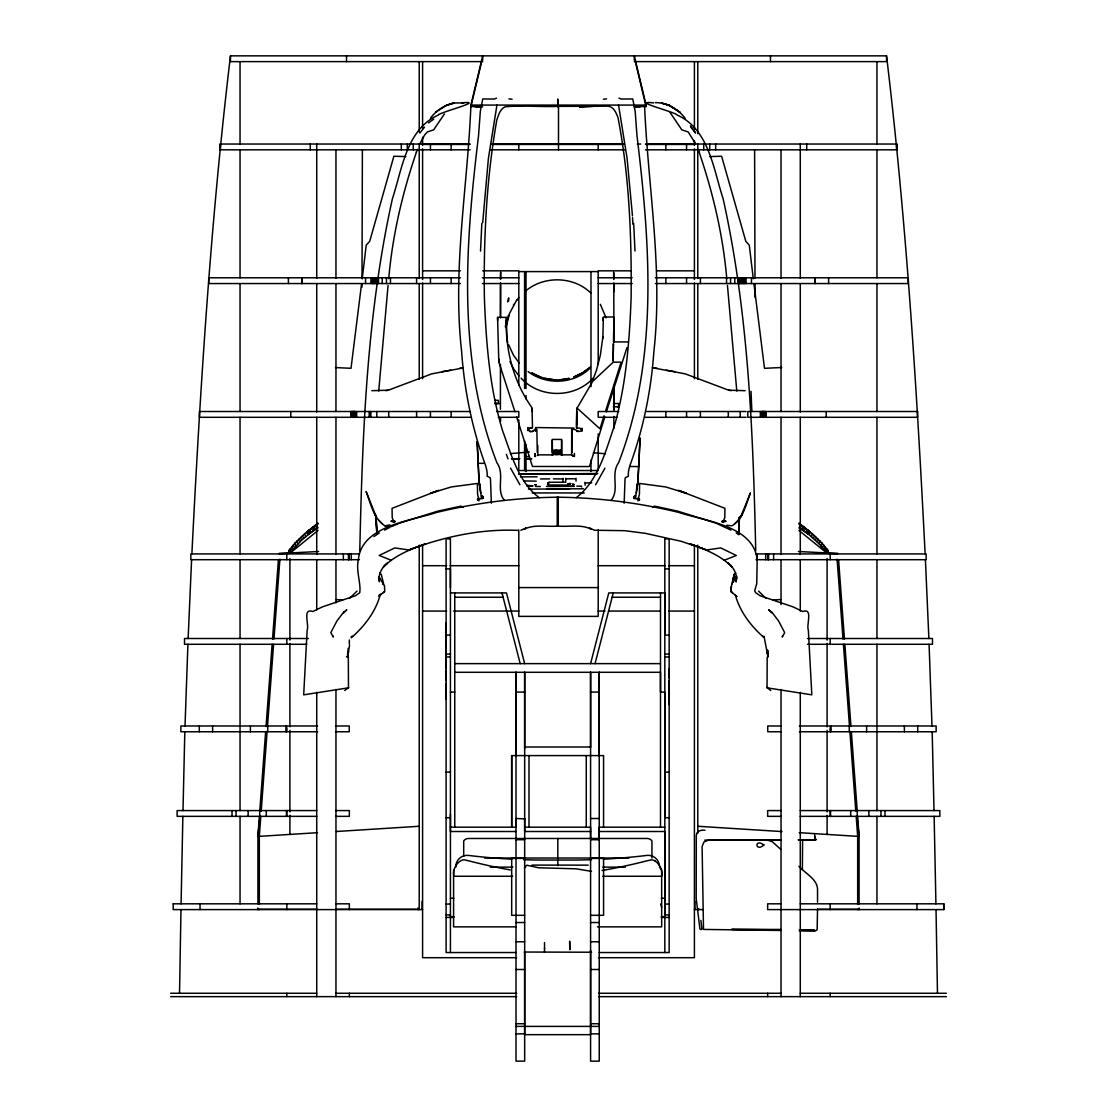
<?xml version="1.0" encoding="UTF-8"?>
<svg xmlns="http://www.w3.org/2000/svg" width="1117" height="1117" viewBox="0 0 1117 1117"><rect width="100%" height="100%" fill="white"/><g stroke="black" fill="none" stroke-linecap="round" stroke-linejoin="round"><path stroke-width="1.5" d="M446.088 680.588L446.102 670.87M446.102 668.58L446.102 622.727M450.43 917.434L450.43 916.638L453.879 916.638M450.43 814.307L450.43 831.509L516.012 831.509M450.43 952.536L450.43 568.874L446.102 568.874M454.759 827.18L454.759 592.918M500.402 409.213L500.458 364.337M500.514 317.731L500.556 284.947M511.684 755.595L511.684 827.18L511.684 755.595L603.571 755.595L603.571 827.18M516.012 840.068L516.012 672.294L516.012 755.581M524.669 952.061L524.669 1034.663L590.586 1034.663L590.586 950.33M524.669 748.641L524.669 672.294L524.669 831.509L590.586 831.509M664.824 827.18L599.243 827.18L599.243 1061.15L590.586 1061.15L590.586 672.294L590.586 747.105M599.243 755.79L599.243 672.308L599.243 839.705L590.586 839.705M660.496 827.18L660.496 672.294L454.759 672.294M669.153 817.714L664.824 817.714L664.824 692.093L660.496 692.093L660.496 592.918M664.824 917.071L664.824 831.509L599.243 831.509M669.153 704.59L669.167 680.588M669.153 668.58L669.167 677.977M859.085 903.821L859.085 835.991L857.633 816.345M520.857 530.254L526.051 528.048L524.264 529.207C534.54 523.943 547.148 527.196 558.277 526.023L558.277 497.205C517.353 497.568 476.54 502.776 436.761 512.41C411.056 520.955 361.391 525.562 358.334 559.994C355.806 570.578 361.098 583.13 359.772 592.708L355.443 595.738L322.492 606.852L312.774 611.516C302.079 607.592 309.423 625.087 307.147 630.142L303.684 694.844L348.476 687.821L348.322 657.229M361.978 287.167L361.992 283.69M362.006 278.468L362.383 149.818M500.458 317.507L500.528 282.796M500.542 279.32L500.737 272.199M524.669 747.008L590.586 747.008M571.611 454.047L571.709 428.788M572.086 452.273L572.183 429.612C575.534 427.546 580.561 435.658 582.055 428.216L581.999 431.288M767.854 657.131L767.882 650.541M586.257 827.18L586.257 755.595M802.383 869.501L802.592 839.858M581.762 429.947L579.891 428.118L576.567 428.02L576.763 408.152M508.64 301.073L508.682 297.89L507.621 301.883M736.047 581.734L736.689 577.084L736.047 581.734C737.625 574.445 733.687 567.366 727.977 563.024L732.11 566.961C720.507 555.358 704.827 549.145 689.622 543.728L705.455 549.508L680.923 541.228L645.361 533.34L624.766 530.687L594.649 530.254L589.455 528.048L591.242 529.207C580.966 523.943 568.358 527.196 557.229 526.023L557.229 497.205C598.167 497.568 638.966 502.776 678.759 512.41C704.45 520.955 754.115 525.562 757.172 559.994L756.74 583.758L754.673 590.879L755.734 592.708L760.063 595.738L793.014 606.852L802.732 611.516C813.441 607.592 806.083 625.087 808.359 630.142L811.822 694.844L767.03 687.821L767.184 657.229M576.609 424.949L576.763 411.182L576.567 428.02M544.496 952.089L544.538 948.138M359.772 550.751C362.48 432.963 366.753 314.156 392.402 198.77C402.05 169.505 406.406 129.223 438.297 115.065C438.883 112.496 486.984 100.293 461.824 102.89M557.76 106.883L557.802 99.287M603.166 320.397L603.222 317.465M179.53 993.264L180.968 909.601M602.859 338.353L603.362 317.074L613.568 316.935L613.945 320.453M181.08 903.821L182.867 816.345M182.993 810.579L184.822 731.761M613.456 341.9L614.001 317.507M637.709 498.489L634.302 498.21L635.741 495.962L637.961 481.287L640.069 438.171L637.961 481.287M636.508 489.944L638.002 481.232L636.313 492.876M482.698 60.178L482.698 55.85L470.913 105.082C467.66 187.209 452.287 269.043 461.628 351.534C464.337 390.405 472.156 428.788 485.546 465.412C486.607 468.903 487.501 472.547 487.124 476.233L490.154 477.671L490.489 479.305L491.368 503.222M185.017 725.98L187.921 644.286M188.131 638.505L191.593 559.701M738.63 533.954L739.384 517.059M480.533 251.018L481.832 223.414M191.873 553.92C200.278 387.613 210.652 221.236 230.465 55.85L886.535 55.85C906.348 221.236 916.722 387.613 925.127 553.92M738.658 533.996L739.468 517.283L738.574 534.205M482.698 222.632L488.422 158.265L496.939 105.11M378.719 391.09L388.074 285.38M347.61 656.74L348.197 648.418M731.09 587.179L730.811 591.256L731.719 584.233M259.367 816.345L257.915 835.991L257.915 903.821M259.758 811.165L265.651 731.761M266.028 726.608L272.143 644.286M272.534 639.106L278.426 559.701M260.806 816.345L259.326 836.354L259.326 904.365M261.196 811.137L267.131 731.188M267.522 725.98L273.581 644.3M273.972 639.078L279.906 559.142M731.09 587.221L730.755 591.41L732.11 592.568M388.73 278.622C392.486 235.478 402.441 192.934 416.459 152.01M496.507 98.128L494.3 99.036L482.753 98.952L480.338 111.211L478.523 135.841C465.384 244.218 456.811 358.752 496.897 462.717C505.317 474.39 495.529 489.623 504.353 500.29M259.675 819.627L257.915 835.991L259.326 836.354L317.493 832.682M505.54 327.449L506.224 320.593M574.403 454.87L573.58 456.308M624.152 503.222L625.017 479.305L625.352 477.671L628.382 476.233C628.005 472.547 628.913 468.903 629.974 465.412C643.35 428.788 651.169 390.405 653.878 351.534C663.079 269.546 648.153 188.173 644.593 106.548L643.197 105.682L639.357 106.925L634.442 106.869M383.983 592.038L378.789 596.408M361.559 283.858L351.017 368.317L335.477 367.563M362.215 278.789L366.222 245.195L369.685 241.356L393.882 156.24L405.876 156.575M349.579 645.249L347.708 655.93M602.887 336.901L600.332 355.276L596.576 370.006L592.345 381.26M505.456 326.513L506.28 320.733L506.378 322.715L505.889 321.752M507.146 322.953L509.547 313.374L516.626 300.194M634.498 496.73L634.302 498.461L633.674 497.973C636.802 493.588 633.171 496.493 634.302 498.503L639.413 498.908M637.961 500.905L639.441 493.937L639.594 483.452L665.76 486.956L686.592 493.351L679.96 490.908M348.043 654.003L348.616 651.211M549.089 481.888L548.461 484.973L567.939 485.071M634.777 495.711L633.716 497.777M506.127 327.183L506.811 324.07M505.833 327.099L508.486 315.399L508.486 316.265M636.564 488.311L637.612 483.633M481.315 106.534L470.913 106.534L481.916 60.583M470.913 106.548L472.309 105.682L476.163 106.925L482.698 106.855M380.087 595.166C375.577 612.032 364.002 626.693 351.171 637.877M590.586 663.638L608.779 592.918L664.824 592.918L664.824 635.098L669.153 635.098M595.054 663.638L613.247 592.918M782.528 636.006L782.235 637.067L784.692 632.641L778.577 620.954L771.847 612.144M736.634 575.967L733.171 582.32M589.608 466.124L604.8 416.906M604.074 415.789L599.941 428.788L577.098 408.11L592.736 381.302L613.275 362.159L621.122 362.159L605.623 410.916M606.377 411.908L626.986 347.582M798.962 530.421L827.097 553.32L828.018 550.513L821.944 543.016L812.38 533.786L799.032 523.231M800.023 525.297A68.291 32.211 18.5 0 1 803.863 527.573L807.493 529.947L806.572 532.753L802.914 530.393A68.291 32.211 18.5 0 0 799.088 528.118M798.404 551.505L838.113 553.557L827.097 553.32L819.25 543.965L809.294 534.792L810.23 531.971M811.445 536.593L812.38 533.786M813.511 538.422L814.461 535.615M815.508 540.265L816.457 537.445M817.421 542.108L818.37 539.302M819.25 543.965L820.199 541.159M820.995 545.836L821.944 543.016M822.657 547.707L823.592 544.887M824.22 549.578L825.17 546.758M825.7 551.449L826.65 548.629M827.097 553.32L828.046 550.499L825.365 548.321M750.317 493.1C745.919 504.702 743.322 518.497 732.152 525.786L726.72 525.297M750.317 493.142L740.627 517.129L742.596 513.904M635.112 497.596L635.741 495.962M416.362 152.149L417.576 149.287M478.858 498.699L477.699 499.997M552.273 440.238L552.315 455.345M585.168 482.949L591.703 482.823M604.953 468.149L595.57 484.792M420.02 143.548L424.488 135.171L427.322 131.946L433.675 129.837L444.44 113.906M652.537 507.453L654.408 506.113L677.74 511.153L715.648 523.035M347.359 656.88L346.549 656.81M722.867 522.03L724.793 517.799L724.933 508.319L678.27 490.279M393.84 522.463L394.762 521.164M516.892 300.222L518.833 297.499M513.443 305.053L513.974 304.313M611.153 500.29C619.991 489.623 610.189 474.39 618.609 462.717C658.709 358.752 650.122 244.218 636.997 135.841L635.168 111.211L632.753 98.952L621.206 99.036L619 98.128M317.968 523.231L304.62 533.786L295.056 543.016L288.954 550.499L289.903 553.32L318.038 530.421M318.596 551.505L278.887 553.557L289.903 553.32L301.492 540.265L317.563 527.084M393.603 522.323L394.608 520.969M419.922 133.007L424.53 127.143M343.659 612.144L336.929 620.954L330.814 632.641L333.271 637.067L332.978 636.006M524.432 867.979L526.791 865.2L538.771 867.797L576.107 868.803L591.493 871.358M430.352 118.29C436.077 110.695 444.552 104.761 454.033 103.085L446.228 105.445L453.697 102.987L463.75 102.89M514.951 411.768L498.824 361.964L497.568 317.368L506.378 317.368C505.024 349.398 513.345 381.511 532.013 407.775L532.502 427.588L529.374 428.411L527.922 430.617L527.88 427.546L528.453 430.143L530.673 431.637L533.367 431.106L534.764 429.319L536.872 429.375L537.263 452.273M734.944 523.566L738.169 520.299M798.362 839.886L815.703 839.83L814.656 834.916M349.537 598.377L356.993 591.116M525.646 290.965C543.951 275.466 573.789 276.136 590.907 293.115M589.846 368.401C573.552 384.346 546.031 385.337 528.076 371.542M593.183 378.132C574.627 398.532 539.637 398.532 521.081 378.132M477.559 499.802L478.369 499.09L477.406 499.271M291.635 548.321L288.954 550.499L289.903 553.32M344.762 690.515L348.672 687.43M478.369 499.09L477.699 499.606L478.509 498.992M317.954 523.356L312.467 527.531L313.388 530.338M313.444 530.296L317.549 527.182M518.358 530.407C481.385 528.662 444.538 536.635 410.051 549.508L425.884 543.728C410.679 549.145 394.999 555.358 383.396 566.961L387.543 563.024C381.819 567.366 377.895 574.445 379.459 581.734L378.817 577.084M428.579 122.898L433.675 119.198M316.977 525.297A68.291 32.211 -18.5 0 0 313.137 527.573L307.901 531.078L308.753 533.954L317.591 527.713M310.414 532.767L308.823 533.884L307.901 531.078L318.289 523.775M373.93 536.565L379.305 532.907M383.396 592.568L384.751 591.41L384.457 585.685L382.684 583.898L383.69 584.289L381.288 574.375L379.738 573.077M446.954 105.012L435.644 112.133L436.412 111.644M379.026 595.166L381.134 593.867M576.232 497.693C598.614 480.38 605.861 450.263 614.769 424.614C626.246 383.396 629.527 340.476 631.119 297.89C631.663 237.684 629.485 176.807 617.994 117.606C616.123 112.719 613.666 106.324 607.453 106.157C590.893 106.394 574.32 106.283 557.76 106.352C540.209 107.12 522.365 105.096 504.926 106.841C499.941 109.368 498.364 115.386 496.744 120.301C486.495 178.818 483.535 238.549 484.387 297.89C486.118 342.71 489.525 388.032 502.72 431.148C511.335 454.563 518.456 482.111 539.274 497.693M735.768 573.077L734.218 574.375L731.817 584.289M535.043 455.499L535.867 455.778M384.597 530.114L389.917 527.35M371.835 390.685L388.311 390.21L431.804 373.846L462.955 367.982M353 636.299L351.213 636.536M532.069 431.637L533.312 431.106M391.243 526.652L398.42 523.65M529.318 428.411L532.111 427.923M724.221 560.273L736.298 555.47L720.702 547.916L705.888 550.081M399.858 523.035L437.766 511.153L461.098 506.113L462.983 507.453M437.04 490.908L430.408 493.351L451.24 486.956L477.406 483.452L477.559 493.979L479.039 500.905M438.73 490.279L392.067 508.319L392.207 517.799L394.133 522.03M565.928 478.816L575.255 478.76M697.776 909.601L699.186 909.238L697.776 909.238M857.674 909.601L859.085 909.238L817.379 909.238M617.38 406.756L619.013 406.518M385.756 390.685L388.353 390.21M442.053 371.64L450.751 370.188M459.701 368.317L462.857 367.898M518.874 474.097L597.749 473.524M603.417 99.231L606.573 98.868M576.791 486.118L581.412 486.174L581.65 486.984M559.673 379.822L569.251 378.37C556.657 381.581 542.89 379.529 531.72 372.883L540.53 377.029M723.495 521.555L725.855 521.304L722.099 521.89M384.89 525.786L390.28 525.297L384.848 525.786C373.204 518.148 370.858 503.544 366.097 491.536L376.373 517.171L374.404 513.904M709.63 156.575L721.624 156.24L745.821 241.356L749.284 245.195L753.291 278.789M510.315 453.614L529.346 452.036M723.495 521.262L725.799 521.067L722.099 521.597M479.291 498.489L482.698 498.21L481.259 495.962L478.998 481.232L480.687 492.876M477.587 498.908L482.698 498.503C483.884 496.507 480.156 493.574 483.326 497.973L482.753 498.461L482.502 496.73M336.454 831.495L419.224 826.273M781.76 367.493L764.489 368.317L753.947 283.858M772.755 599.927L780.755 599.564M588.226 865.144L531.985 865.103M526.833 486.007L533.018 485.937L526.987 485.295M535.462 486.412L540.321 486.509M583.535 488.771L528.439 489.134M704.967 830.28C701.294 829.652 696.296 830.964 696.296 835.46L696.198 898.431L699.94 929.135L701.197 929.567L701.965 929.135L700.89 920.394M494.622 403.335L499.62 403.558M565.83 482.181L550.039 482.279M478.299 463.346L483.493 463.318M520.48 476.875L537.151 476.791M540.474 478.956L549.662 478.9M553.46 478.858L563.136 478.956M547.372 486.37L574.194 486.216M519.251 474.041L596.227 473.803M523.971 480.924L536.23 481.162M704.757 840.124L781.062 839.886L768.873 839.956M798.404 839.844L815.745 839.789M524.711 458.78L531.594 458.766M546.827 488.953L569.433 488.953M524.264 952.033L591.619 952.229M482.698 61.617L230.465 61.617L230.465 55.85M634.302 61.617L886.535 61.617L886.535 55.85M470.913 105.082L646.087 105.082L646.087 106.534L633.939 106.534M516.375 106.059L523.524 106.059M470.159 144.037L219.895 144.037L219.895 149.818L408.92 149.818M491.62 144.037L623.677 144.037M637.276 144.037L640.683 144.037M645.472 144.037L897.105 144.037L897.105 149.818L645.472 149.818M422.589 144.442L469.629 144.442M492.29 144.442L622.965 144.442M645.626 144.442L694.411 144.442M409.632 149.818L470.159 149.818M490.67 149.818L624.598 149.818M422.589 270.831L460.386 270.831M482.726 270.831L518.805 270.831L518.805 385.016M630.84 270.831L598.195 270.831L598.195 364.086M656.614 270.831L694.411 270.831M518.805 271.599L598.195 271.599M460.316 277.784L208.711 277.784L208.711 283.55L460.316 283.55M482.39 277.784L518.805 277.784M598.195 277.784L632.18 277.784M655.428 277.784L908.289 277.784L908.289 283.55L655.428 283.55M482.39 283.55L518.805 283.55M598.195 283.55L632.18 283.55M652.468 367.758L685.196 373.846L728.689 390.21L745.165 390.685M494.943 400.319L498.433 400.319L498.433 403.572L494.943 403.572M613.47 403.516L618.567 403.516L618.567 406.77L613.47 406.77M470.159 411.517L199.426 411.517L199.426 417.297L470.159 417.297M496.604 411.517L518.805 411.517L518.805 417.297L498.322 417.297M618.678 411.517L598.195 411.517L598.195 417.297L616.975 417.297M646.841 411.517L746.128 411.517M645.235 417.297L746.128 417.297M537.836 454.87L553.041 454.87M561.474 454.87L571.611 454.87L573.635 456.308M526.023 456.616L529.444 456.616M511.516 458.682L519.614 458.682M526.386 458.682L531.552 458.682M511.544 458.78L519.656 458.78M516.557 416.641L532.446 466.459L589.078 466.557M518.805 473.79L596.911 473.859M546.422 486.37L574.026 486.37M532.167 492.946L584.233 492.946M447.54 538.897L450.43 538.897M664.824 538.897L667.715 538.897M359.395 553.92L190.839 553.92L190.839 559.701L359.395 559.701M755.986 553.92L926.161 553.92L926.161 559.701L755.986 559.701M422.589 565.705L446.646 565.705M450.081 565.705L518.805 565.705M598.195 565.705L665.201 565.705M668.636 565.705L694.411 565.705M664.824 568.874L669.153 568.874M518.805 587.584L598.195 587.584M450.43 592.918L506.476 592.918L524.669 663.638M454.759 597.246L503.125 597.246M612.13 597.246L660.496 597.246M422.589 611.069L446.646 611.069M453.516 611.069L518.805 611.069M598.195 611.069L605.065 611.069M608.5 611.069L660.049 611.069M668.636 611.069L694.411 611.069M446.102 635.098L450.43 635.098M308.418 638.505L184.514 638.505L184.514 644.286L306.756 644.286M807.521 638.505L932.486 638.505L932.486 644.286L807.521 644.286M446.102 654.115L450.43 654.115M664.824 654.115L669.153 654.115M446.102 656.964L450.43 656.964M664.824 656.964L669.153 656.964M454.759 663.638L660.496 663.638M450.43 692.093L454.759 692.093M516.012 692.079L524.669 692.079M590.586 692.079L599.243 692.079M317.591 725.98L180.87 725.98L180.87 731.761L317.591 731.761M335.966 725.98L349.244 725.98L349.244 731.761L335.966 731.761M781.034 725.98L767.756 725.98L767.756 731.761L781.034 731.761M799.409 725.98L936.13 725.98L936.13 731.761L799.409 731.761M446.102 772.14L450.43 772.14M664.824 772.14L669.153 772.14M316.725 810.579L177.128 810.579L177.128 816.345L316.725 816.345M335.631 810.579L349.342 810.579L349.342 816.345L335.631 816.345M781.369 810.579L767.658 810.579L767.658 816.345L781.369 816.345M800.275 810.579L939.872 810.579L939.872 816.345L800.275 816.345M446.102 817.714L450.43 817.714M516.012 818.51L524.669 818.873M450.43 827.18L516.012 827.18L516.012 818.873M524.669 827.18L590.586 827.18L590.586 838.881M524.669 839.705L516.012 839.705L516.012 1061.15L524.669 1061.15L524.669 818.51M484.61 858.024L628.983 858.024M524.669 858.401L511.684 858.401L511.684 915.312L524.669 915.312M590.586 858.401L603.571 858.401L603.571 915.312L590.586 915.312M490.377 867.141L512.857 867.141M602.831 867.141L625.352 867.141M453.586 876.259L512.619 876.259M602.817 876.273L661.669 876.259A15.289 15.289 0 0 0 655.134 861.053M450.43 898.277L453.865 898.277M661.39 898.277L664.824 898.277M173.177 903.821L316.725 903.821M335.672 903.821L349.342 903.821L349.342 909.601M781.328 903.821L767.658 903.821L767.658 909.601L943.823 909.601L943.823 903.821L800.275 903.821M446.102 904.072L450.43 904.072M664.824 904.072L669.153 904.072M317.005 909.238L257.915 909.238L259.326 909.601M336.119 909.238L419.224 909.238M422.589 909.601L173.177 909.601L173.233 903.821M694.411 909.601L702.998 909.601M446.102 914.935L450.43 914.935M664.824 914.935L669.153 914.935M661.376 916.638L664.824 916.638M446.102 917.434L453.879 917.434M661.376 917.434L669.153 917.434M516.012 922.53L524.669 922.53M590.586 922.53L599.243 922.53M515.9 926.859L453.586 926.859L453.586 869.696M597.427 926.859L661.669 926.859L661.669 869.696L659.449 867.141M516.012 941.757L524.669 941.757M590.586 941.757L599.243 941.757M516.012 952.536L446.102 952.536L446.102 538.687M599.243 952.536L669.153 952.536L669.153 538.687M516.682 957.702L422.589 957.702L422.589 545.152M598.572 957.702L694.411 957.702L694.411 545.152M516.012 969.5L524.669 969.5M590.586 969.5L599.243 969.5M170.636 993.264L316.725 993.264M335.966 993.264L516.668 993.264M598.586 993.264L781.034 993.264M800.275 993.264L946.364 993.264M170.636 996.643L516.668 996.643M598.586 996.643L946.364 996.643M516.012 1023.731L524.669 1023.731M590.586 1023.731L599.243 1023.731M516.012 1026.397L599.243 1026.397M516.012 1033.867L524.669 1033.867M590.586 1033.867L599.243 1033.867M627.419 341.956L613.903 341.9L613.778 282.95M630.058 466.515L638.701 466.543M780.671 929.861L731.649 929.372L780.671 929.456M799.353 930.07L814.642 930.238L799.353 929.889M780.657 930.461L703.501 929.414L702.104 846.421L704.031 841.897L708.653 840.082L767.784 840.263L772.308 841.715L780.769 849.381M799.395 930.894L814.74 931.243L817.141 929.847L817.532 909.238M336.343 599.634L342.751 599.927M655.414 102.652C667.114 102.359 678.242 109.159 685.154 118.29M697.776 826.273L782.012 831.579M799.2 832.668L857.674 836.354L859.085 835.991L857.325 819.627M394.901 521.597L391.201 521.067L393.505 521.262M593.378 452.748L605.484 453.767M394.901 521.89L391.145 521.304L393.505 521.555M554.632 379.822L544.998 378.37M762.604 636.341L764.293 636.536M508.933 98.868L512.103 99.231M652.565 367.688L657.299 368.317M639.594 499.271L638.631 499.09L639.441 499.802M409.618 550.081L394.804 547.916L379.222 555.47L391.285 560.273M666.249 370.188L674.947 371.64M653.682 102.89C628.522 100.293 676.623 112.496 677.209 115.065C709.1 129.223 713.456 169.505 723.118 198.77C748.767 314.156 753.04 432.963 755.734 550.751M728.689 390.21L731.244 390.685M417.814 909.238L419.224 909.601L419.224 545.152M717.086 523.65L730.909 530.114M576.609 431.106L577.866 431.637M529.416 431.106L530.673 431.637M655.134 861.053L654.073 860.453A7.177 7.177 0 0 0 651.127 859.825L644.3 861.472A544.188 544.188 0 0 1 602.049 870.492M731.44 591.982L732.543 592.708M736.731 596.408L731.342 591.884M736.201 532.907L738.896 534.736M798.711 523.775L809.197 531.133L808.247 533.954L809.294 534.792M799.409 527.713L808.247 533.954L809.099 531.078L807.493 529.947M806.586 532.767L808.177 533.884L799.437 527.084M799.046 523.356L804.533 527.531L803.612 530.338L799.451 527.182M638.491 498.992L639.301 499.606L638.631 499.09M766.848 687.43L770.744 690.515M639.301 499.997L638.142 498.699M600.332 304.313L606.112 317.898M798.948 866.331C805.05 873.257 816.946 878.884 817.532 888.853L817.532 902.285M736.829 596.464L735.433 595.166C739.929 612.032 751.504 626.693 764.335 637.877L767.812 655.93M758.527 591.116L765.983 598.377M378.831 520.257L382.056 523.566M690.976 127.143L695.598 133.007L690.39 125.788M519 375.898L513.401 368.554L509.966 361.475M722.392 520.969L723.397 522.323M483.284 497.777L482.223 495.669M382.349 582.32L379.124 576.833M519.154 362.955L513.541 355.332L508.64 344.79M670.13 112.566L681.831 129.837L688.184 131.946L695.5 143.548M722.238 521.164L723.16 522.463M519.936 484.792L510.553 468.149M613.568 272.199L613.764 279.487M572.086 455.345L574.403 456.602L574.403 453.516M697.93 149.287L699.158 152.149M814.684 836.912L815.703 839.733M506.392 454.382L507.984 458.905M481.259 495.962L481.832 497.596M699.06 152.01C713.079 192.934 723.02 235.478 726.776 278.622M306.77 531.971L307.706 534.792M304.62 533.786L305.555 536.593M302.539 535.615L303.489 538.422M300.543 537.445L301.492 540.265M298.63 539.302L299.579 542.108M296.801 541.159L297.75 543.965M295.056 543.016L296.005 545.836M293.408 544.887L294.343 547.707M291.83 546.758L292.78 549.578M290.35 548.629L291.3 551.449M478.467 498.559L478.704 499.271M309.507 529.947L310.428 532.753L314.086 530.393A68.291 32.211 -18.5 0 1 317.912 528.118M660.706 903.974L661.669 907.283M502.287 593.993L502.008 592.918L520.201 663.638M646.087 105.082L634.302 55.85L634.302 60.178M635.084 60.583L646.087 106.534M477.099 441.62L479.039 481.287L480.492 489.944M479.388 483.633L480.436 488.352M766.89 651.211L767.463 654.003M573.915 428.076L535.713 427.546L535.434 431.288M507.048 339.359L507.718 342.724M618.567 105.11L627.084 158.265L632.473 215.804M727.446 285.38L736.801 391.09M838.574 559.701L844.466 639.106M844.857 644.286L850.972 726.608M851.349 731.761L857.242 811.165M837.094 559.142L843.028 639.078M843.419 644.3L849.478 725.98M849.869 731.188L855.804 811.137M856.194 816.345L857.674 836.354L857.674 904.365M767.435 650.094L767.896 656.74M613.75 320.97L613.847 322.715M632.557 217.508L632.906 224.335M375.982 515.677L376.932 534.205M375.954 515.607L376.848 533.996M925.407 559.701L928.869 638.505M633.674 223.414L634.973 251.018M477.182 441.662L479.039 481.287M376.052 515.37L376.876 533.954M751.015 391.271L751.853 411.335M929.079 644.286L931.983 725.98M497.568 317.465L497.665 320.453M506.811 336.901L506.895 339.987L506.378 317.465M498.727 358.892L498.824 361.964M934.007 810.579L932.178 731.761M934.133 816.345L935.92 903.821M936.032 909.601L937.47 993.264M557.76 106.059L557.704 99.287M532.25 408.585L532.306 411.67M500.542 417.772L500.598 421.193M535.085 456.476L535.043 453.516L535.043 456.546M590.586 818.51L599.243 818.51M537.766 445.376L537.822 455.568M552.315 452.273L552.273 439.428L561.697 439.428L561.697 455.345M347.638 653.64L347.652 657.131M754.617 149.818L754.994 278.468M755.008 283.69L755.05 297.597M613.75 284.989L613.764 291.914M613.792 331.777L613.805 342.165M613.847 409.744L613.833 385.491L613.847 411.321M446.088 683.464L446.102 698.991M943.767 903.821L943.767 909.601M917.713 725.98L917.713 731.761M916.959 903.821L916.959 909.601M904.379 725.98L904.379 731.761M896.602 144.037L896.602 149.818M884.985 810.579L884.985 816.345M880.936 810.579L880.936 816.345M876.957 61.617L876.957 144.037M876.957 149.818L876.957 277.784M876.957 283.55L876.957 411.517M876.957 417.297L876.957 553.92M876.957 559.701L876.957 638.505M876.957 644.286L876.957 810.579M876.957 816.345L876.957 903.821M868.858 810.579L868.858 816.345M866.61 725.98L866.61 731.761M859.085 908.079L859.085 909.601M857.27 810.579L857.27 816.345M850.707 810.579L850.707 816.345M849.255 725.98L849.255 731.761M830.559 810.579L830.559 816.345M830.196 553.92L830.196 559.701M830.196 638.505L830.196 644.286M830.14 810.579L830.14 816.345M830.196 903.821L830.196 909.601M830.196 993.264L830.196 996.643M828.605 277.784L828.605 283.55M827.097 558.528L827.097 640.083M827.097 643.546L827.097 726.846M827.097 730.309L827.097 811.864M827.097 815.34L827.097 834.427M826.231 411.517L826.231 417.297M815.242 277.784L815.242 283.55M814.879 277.784L814.879 283.55M806.725 144.037L806.725 149.818M800.275 144.037L800.275 278.342M800.275 283.55L800.275 412.089M800.275 417.297L800.275 554.493M800.275 559.701L800.275 611.097M800.275 692.317L800.275 996.643M781.034 149.818L781.034 278.342M781.034 283.55L781.034 411.517M781.034 417.297L781.034 554.493M781.034 559.701L781.034 604.576M781.034 689.482L781.034 996.643M773.634 553.92L773.634 559.701M770.479 55.85L770.479 61.617M768.552 553.92L768.552 559.701M767.896 553.92L767.896 559.701M767.658 993.264L767.658 996.643M766.136 411.517L766.136 417.297M765.536 411.517L765.536 417.297M765.717 553.92L765.717 559.701M764.963 411.517L764.963 417.297M764.433 411.517L764.433 417.297M763.944 411.517L763.944 417.297M763.511 411.517L763.511 417.297M763.12 411.517L763.12 417.297M762.799 411.517L762.799 417.297M762.548 411.517L762.548 417.297M762.352 411.517L762.352 417.297M762.227 411.517L762.185 417.297M760.342 411.517L760.342 417.297M756.991 553.92L756.991 559.701M751.462 277.784L751.462 283.55M746.044 277.784L746.044 283.55M744.662 277.784L744.662 283.55M744.034 277.784L744.034 283.55M743.28 277.784L743.28 283.55M742.428 277.784L742.428 283.55M741.479 277.784L741.479 283.55M740.487 277.784L740.487 283.55M740.236 411.517L740.236 417.297M738.491 277.784L738.491 283.55M734.791 277.784L734.791 283.55M730.56 277.784L730.56 283.55M728.298 411.517L728.298 417.297M726.539 277.784L726.539 283.55M715.69 144.037L715.69 149.818M709.7 144.037L709.7 149.818M703.738 144.037L703.738 149.818M700.401 277.784L700.401 283.55M700.401 411.517L700.401 417.297M697.776 61.617L697.776 133.747M697.776 144.037L697.776 278.496M697.776 283.69L697.776 379.361M697.776 545.152L697.776 833.212M694.914 901.349L694.914 909.001M694.411 61.617L694.411 129.656M694.411 140.616L694.411 145.364M694.411 148.854L694.411 279.529M694.411 283.006L694.411 378.747M686.564 144.037L686.564 149.818M686.564 277.784L686.564 283.55M686.564 411.517L686.564 417.297M665.844 144.037L665.844 149.818M665.844 277.784L665.844 283.55M665.844 411.517L665.844 417.297M664.824 538.687L664.824 952.536M651.937 858.024L651.937 840.892A6.018 6.018 0 0 0 647.12 838.476L468.512 838.476A6.018 6.018 0 0 0 463.695 840.892L463.695 856.39M613.847 416.446L613.847 428.411M613.75 272.576L613.75 278.789M598.195 144.037L598.195 149.818M598.195 433.885L598.195 470.522L518.805 470.522L518.805 419.922M598.195 529.961L598.195 616.375L518.805 616.375L518.805 529.961M590.977 271.599L590.977 386.761M590.977 460.05L590.977 471.514M585.113 482.376L585.113 485.253M576.023 478.23L576.023 481.12M565.733 478.285L565.733 481.162M562.982 478.327L562.982 481.218M561.558 440.335L561.558 455.066M558.5 106.478L558.5 149.818M557.816 838.476L557.816 865.689M544.538 942.553L544.538 948.766M528.997 755.595L528.997 827.18M526.023 271.599L526.023 388.507M526.023 395.488L526.023 398.978M526.023 444.357L526.023 471.514M524.585 271.599L524.585 388.507M524.585 440.866L524.585 470.522M518.805 144.037L518.805 149.818M500.556 272.38L500.556 278.664M451.156 144.037L451.156 149.818M451.156 277.784L451.156 283.55M451.156 411.517L451.156 417.297M450.43 538.687L450.43 587.598M430.436 144.037L430.436 149.818M430.436 277.784L430.436 283.55M430.436 411.517L430.436 417.297M422.589 61.617L422.589 127.91M422.589 137.182L422.589 145.364M422.589 148.854L422.589 279.529M422.589 283.006L422.589 378.747M422.086 901.349L422.086 909.001M419.224 61.617L419.224 132.029M419.224 144.037L419.224 278.496M419.224 283.69L419.224 379.361M417.814 908.079L417.814 909.601M416.599 277.784L416.599 283.55M416.599 411.517L416.599 417.297M413.262 144.037L413.262 149.818M407.3 144.037L407.3 149.818M401.31 144.037L401.31 149.818M390.461 277.784L390.461 283.55M388.702 411.517L388.702 417.297M386.44 277.784L386.44 283.55M382.209 277.784L382.209 283.55M378.509 277.784L378.509 283.55M377.588 277.784L377.518 283.55M376.764 411.517L376.764 417.297M376.513 277.784L376.513 283.55M375.521 277.784L375.521 283.55M374.572 277.784L374.572 283.55M373.72 277.784L373.72 283.55M372.966 277.784L372.966 283.55M372.338 277.784L372.338 283.55M370.956 277.784L370.956 283.55M370.872 411.517L370.872 417.297M370.034 411.517L370.034 417.297M369.196 411.517L369.196 417.297M365.538 277.784L365.538 283.55M356.658 411.517L356.658 417.297M354.829 411.517L354.815 417.297L354.647 411.517M354.452 411.517L354.452 417.297M354.201 411.517L354.201 417.297M353.88 411.517L353.88 417.297M353.489 411.517L353.489 417.297M353.056 411.517L353.056 417.297M352.567 411.517L352.567 417.297M352.037 411.517L352.037 417.297M351.464 411.517L351.464 417.297M351.283 553.92L351.283 559.701M350.864 411.517L350.864 417.297M349.342 639.957L349.342 644.286M349.342 993.264L349.342 996.643M349.104 553.92L349.104 559.701M348.448 553.92L348.448 559.701M346.521 55.85L346.521 61.617M343.366 553.92L343.366 559.701M335.966 149.818L335.966 278.342M335.966 283.55L335.966 411.517M335.966 417.297L335.966 554.493M335.966 559.701L335.966 602.845M335.966 689.482L335.966 996.643M316.725 144.037L316.725 278.342M316.725 283.55L316.725 412.089M316.725 417.297L316.725 554.493M316.725 559.701L316.725 609.756M316.725 692.317L316.725 996.643M310.275 144.037L310.275 149.818M302.121 277.784L302.121 283.55M301.758 277.784L301.758 283.55M290.769 411.517L290.769 417.297M289.903 558.528L289.903 640.083M289.903 643.546L289.903 726.846M289.903 730.309L289.903 811.864M289.903 815.34L289.903 834.427M288.395 277.784L288.395 283.55M286.86 810.579L286.86 816.345M286.804 553.92L286.804 559.701M286.804 638.505L286.804 644.286M286.804 903.821L286.804 909.601M286.804 993.264L286.804 996.643M286.441 810.579L286.441 816.345M267.745 725.98L267.745 731.761M266.293 810.579L266.293 816.345M259.73 810.579L259.73 816.345M257.915 908.079L257.915 909.601M250.39 725.98L250.39 731.761M248.142 810.579L248.142 816.345M240.043 61.617L240.043 144.037M240.043 149.818L240.043 277.784M240.043 283.55L240.043 411.517M240.043 417.297L240.043 553.92M240.043 559.701L240.043 638.505M240.043 644.286L240.043 810.579M240.043 816.345L240.043 903.821M236.064 810.579L236.064 816.345M232.015 810.579L232.015 816.345M220.398 144.037L220.398 149.818M212.621 725.98L212.621 731.761M200.041 903.821L200.041 909.601M199.287 725.98L199.287 731.761M510.232 869.92A544.188 544.188 0 0 1 471.137 861.444L464.323 859.797A7.177 7.177 0 0 0 461.363 860.439L460.302 861.025A15.303 15.303 0 0 0 453.781 876.259M455.806 867.141A11.324 11.324 0 0 1 468.484 855.413L472.714 855.929A635.433 635.433 0 0 0 511.795 859.182M659.407 865.507A11.324 11.324 0 0 0 646.771 855.413L642.54 855.929A635.433 635.433 0 0 1 603.459 859.182M591.535 859.699A635.433 635.433 0 0 1 565.956 860.034L549.299 860.034A635.433 635.433 0 0 1 523.719 859.699M613.415 344.259L613.135 361.154L613.415 343.547L613.415 344.259M556.545 450.207L556.545 454.675L557.467 454.675L557.467 450.207L556.545 450.207M548.126 482.712L548.168 484.206L548.126 482.712M554.102 454.102L553.138 454.675L553.083 450.207L554.046 450.207L554.102 454.102M559.24 454.102L558.277 454.675L558.235 450.207L559.198 450.207L559.24 454.102M734.218 574.375L732.584 582.557L734.274 574.333M807.312 529.835L806.39 532.641L807.326 529.821M763.888 844.983C755.162 852.704 754.115 837.792 763.888 844.983M548.559 482.46L548.559 482.46M346.647 609.924L343.617 612.674L346.647 609.924M590.376 367.158L582.585 372.883L573.775 377.029L582.529 372.883L590.376 367.158M585.266 486.118L585.266 486.118M535.992 484.722L534.889 484.68L535.992 484.722M570.103 483.479L567.939 484.052L570.103 483.479M599.131 106.059L579.597 106.841L599.131 106.059M570.689 483.675L568.036 484.052L570.689 483.675M768.859 609.924L771.889 612.674L768.859 609.924M286.273 725.98C284.528 735.028 288.563 732.431 286.273 725.98M830.727 725.98C828.437 732.431 832.472 735.028 830.727 725.98M917.574 411.517L747.804 411.517L747.804 417.297L917.574 417.297L917.574 411.517M555.735 450.207L554.814 450.207L554.814 454.675L555.777 454.675L555.735 450.207M560.929 450.207L559.966 450.207L559.966 454.675L560.929 454.675L560.929 450.207M573.998 484.485L572.7 484.247L573.998 484.485M668.552 105.012L661.487 103.085L669.278 105.445L668.552 105.012L679.862 112.133L668.552 105.012M310.61 532.641L309.674 529.821L310.61 532.641M569.796 949.576L569.656 941.408L569.796 949.576M739.482 283.55L739.482 277.784L739.412 283.55"/></g></svg>
